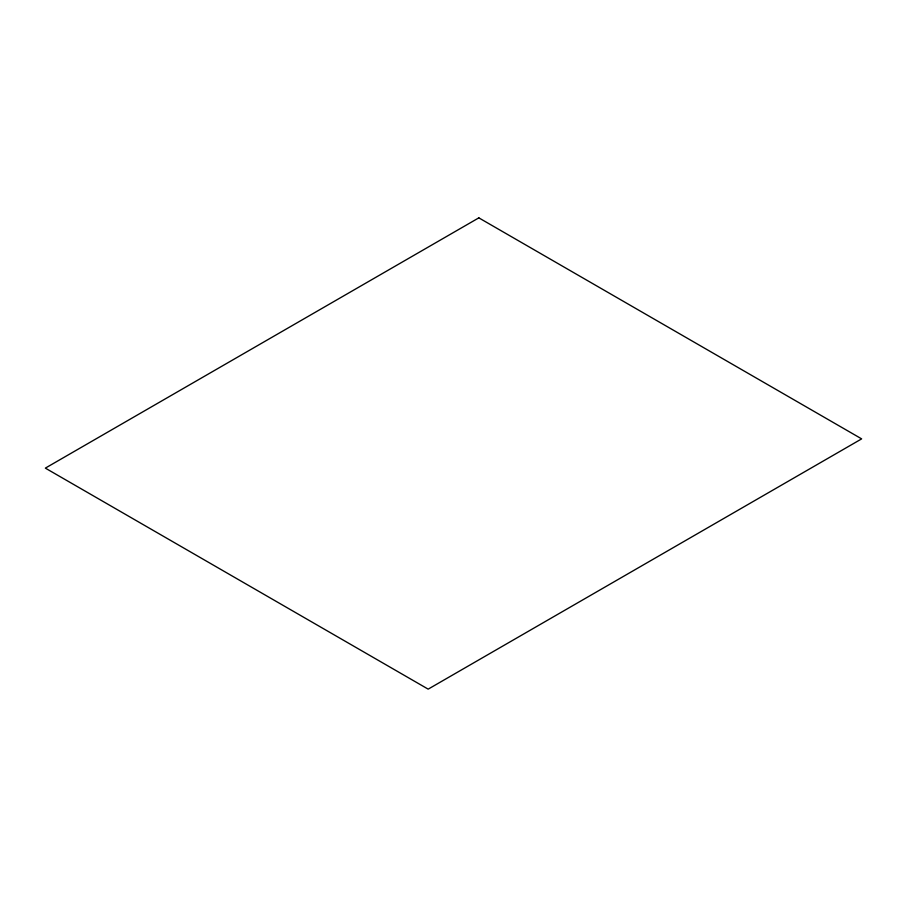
<?xml version="1.0" encoding="UTF-8"?>
<svg xmlns="http://www.w3.org/2000/svg" width="907" height="907" viewBox="0 0 907 907"><rect width="100%" height="100%" fill="white"/><g stroke="black" fill="none" stroke-linecap="round" stroke-linejoin="round"><path stroke-width="1.36" d="M478.828 217.861L45.35 468.125L428.172 689.139L861.65 438.875L478.828 217.861"/></g></svg>
